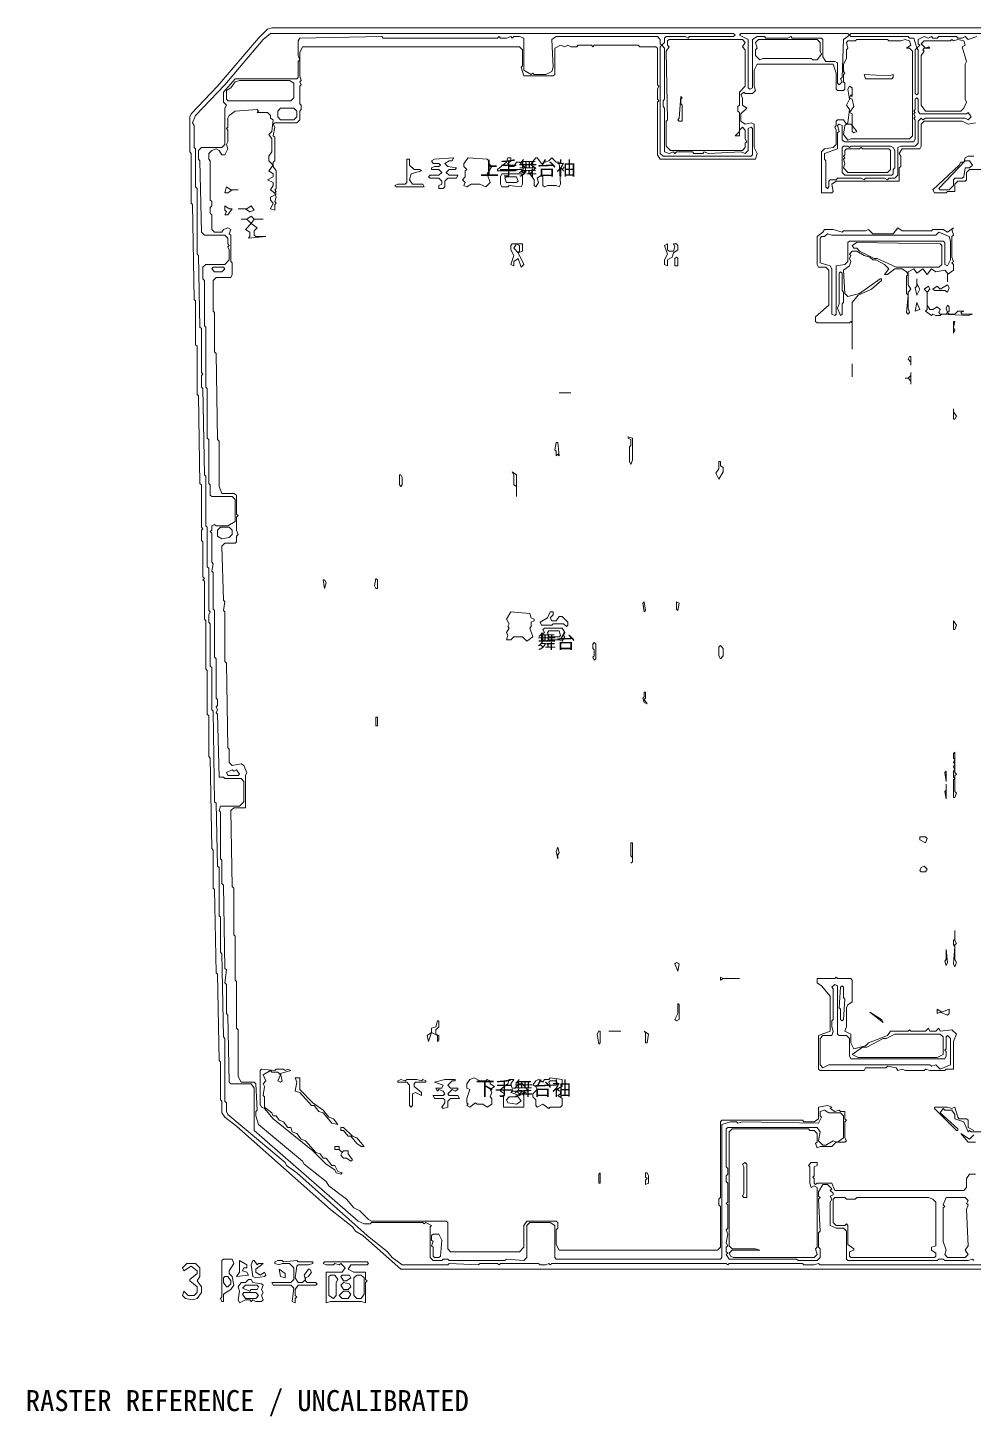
# Model space of a CAD drawing. Header units: millimetres. Extents: x -943 to 57094, y -4146 to 35497.
# Drawn here: x -943 to 26056, y -4146 to 35497 of the extents above; entities that cross this region are included whole.
import ezdxf

# ---------------------------------------------------------------- set-up
doc = ezdxf.new("R2010")
doc.units = ezdxf.units.MM
for name, color, linetype, lineweight, true_color in [('ANNOTATION', 7, 'Continuous', 18, 0x50555f), ('EDITABLE_ROOM_LABELS', 7, 'Continuous', 18, 0x50555f), ('RASTER_CONTOURS', 7, 'Continuous', 18, 0x50555f)]:
    doc.layers.add(name, color=color, linetype=linetype, lineweight=lineweight, true_color=true_color)
doc.styles.add('JAPANESE', font='msgothic.ttc')

msp = doc.modelspace()

# ---------------------------------------------------------------- linework, layer by layer
at = {"layer": 'RASTER_CONTOURS'}
for points in [[(51653, 35497), (6026, 35497), (5901, 35456), (5650, 35205), (4477, 33829), (3724, 33037), (3682, 32953), (3682, 31953), (3724, 31911), (3724, 30493), (3766, 30451), (3808, 27741), (3850, 27699), (3850, 26448), (3891, 26406), (3891, 25030), (3933, 24989), (3975, 22486), (4017, 22445), (4017, 21235), (4059, 21194), (4017, 21152), (4017, 20860), (4059, 20818), (4059, 19818), (4101, 19776), (4059, 19734), (4101, 19693), (4101, 18608), (4143, 18567), (4143, 17190), (4184, 17149), (4184, 15898), (4226, 15856), (4226, 14688), (4268, 14647), (4310, 12061), (4352, 12020), (4352, 10935), (4394, 10894), (4436, 8517), (4477, 8475), (4519, 6015), (4561, 5973), (4561, 4889), (4603, 4847), (4603, 4513), (4687, 4388), (5022, 4138), (7701, 1761), (8329, 1261), (8412, 1136), (8622, 1010), (9710, 51), (50857, 51)], [(27667, 176), (21682, 176), (21640, 218), (21514, 176), (21221, 176), (21179, 218), (19086, 218), (19044, 176), (19003, 218), (14021, 218), (13979, 176), (13938, 218), (13854, 176), (13686, 176), (13645, 218), (12556, 218), (12514, 176), (12473, 218), (11970, 218), (11928, 176), (11091, 218), (11049, 176), (9752, 176), (9459, 385), (9333, 552), (8747, 1010), (6738, 2804), (6445, 3012), (6403, 3096), (4771, 4472), (4729, 4555), (4729, 4805), (4687, 4847), (4687, 6640), (4645, 6682), (4603, 9059), (4561, 9100), (4561, 10101), (4519, 10143), (4519, 11519), (4477, 11561), (4436, 13354), (4394, 13396), (4352, 15981), (4310, 16023), (4310, 17232), (4268, 17274), (4268, 18483), (4226, 18525), (4226, 18733), (4268, 18817), (4226, 18859), (4226, 20068), (4184, 20110), (4184, 21235), (4143, 21277), (4143, 22695), (4101, 22737), (4059, 25197), (4017, 25239), (4017, 25572), (4059, 25614), (4017, 25656), (4017, 26907), (3975, 26949), (3933, 28992), (3891, 29034), (3891, 30910), (3850, 30952), (3850, 32036), (3808, 32078), (3808, 32703), (3766, 32787), (3850, 32995), (4687, 33871), (5775, 35164), (5984, 35330), (19212, 35330), (19254, 35289), (19212, 35247), (17956, 35247), (17914, 35205), (17830, 35247), (17286, 35247), (17244, 35205), (17244, 35080), (17161, 34997), (17119, 35039), (17119, 35164), (17035, 35247), (14147, 35247), (14021, 35164), (14063, 34371), (14021, 34246), (13854, 34163), (13519, 34163), (13477, 34204), (13435, 34163), (13226, 34288), (13226, 35205), (13100, 35247), (12933, 35247), (12891, 35205), (12849, 35247), (12724, 35205), (12556, 35205), (12514, 35247), (12473, 35205), (9208, 35205), (9166, 35247), (6822, 35205), (6780, 35122), (6780, 34705), (6822, 34580), (6780, 34538), (6780, 34079), (6738, 34038), (4980, 34038), (4645, 33662), (4645, 33370), (4729, 33287), (4687, 33204), (4687, 32161), (4603, 32078), (4017, 32078), (3933, 31994), (3933, 31744), (3975, 31702), (4017, 29659), (4101, 29576), (4687, 29576), (4771, 29492), (4771, 29325), (4812, 29284), (4771, 29242), (4812, 29159), (4812, 28867), (4687, 28742), (4143, 28742), (4059, 28658), (4059, 28325), (4101, 28283), (4101, 26990), (4143, 26949), (4143, 25239), (4184, 25197), (4184, 23779), (4226, 23738), (4226, 22486), (4268, 22445), (4268, 22153), (4310, 22111), (4896, 22111), (4980, 22028), (4980, 21402), (4771, 21277), (4436, 21277), (4394, 21319), (4310, 21277), (4310, 21152), (4268, 21110), (4310, 21069), (4310, 20235), (4352, 20193), (4310, 19984), (4352, 19943), (4352, 18900), (4394, 18859), (4394, 17524), (4436, 17482), (4436, 16356), (4477, 16315), (4477, 16148), (4436, 16106), (4477, 16023), (4436, 15939), (4477, 15898), (4519, 14105), (4645, 14105), (4687, 14063), (5147, 14063), (5231, 13979), (5231, 13396), (5105, 13271), (4561, 13271), (4519, 13145), (4561, 13104), (4561, 11769), (4603, 11728), (4603, 11060), (4645, 11019), (4687, 8642), (4729, 8600), (4687, 8225), (4729, 8183), (4729, 7349), (4771, 7307), (4812, 5389), (4854, 5347), (5440, 5347), (5524, 5222), (5524, 4013), (8496, 1427), (8663, 1344), (8831, 1344), (8873, 1386), (10338, 1386), (10380, 1344), (10421, 1386), (10589, 1302), (10547, 1261), (10547, 385), (10631, 302), (10882, 302), (10924, 343), (11049, 343), (11091, 302), (12682, 302), (12724, 343), (13226, 302), (13310, 385), (13310, 1302), (13393, 1386), (13979, 1386), (14105, 1302), (14105, 385), (14147, 343), (18835, 343), (18877, 385), (18877, 4180), (19128, 4263), (19296, 4263), (19337, 4221), (19463, 4263), (21640, 4221), (21723, 4388), (21682, 4430), (21682, 4555), (21807, 4597), (21933, 4513), (22268, 4513), (22351, 4430), (22351, 3804), (22184, 3679), (22058, 3721), (21849, 3596), (21765, 3596), (21640, 3721), (21682, 3971), (21598, 4096), (19044, 4096), (19003, 4055), (19003, 2970), (19044, 2929), (19044, 2762), (19003, 2720), (19003, 2553), (19044, 2512), (19044, 1970), (19003, 1928), (19044, 1886), (19044, 1219), (19003, 1177), (19044, 1052), (19003, 802), (19044, 719), (19003, 677), (19003, 552), (19044, 510), (19003, 468), (19086, 343), (21012, 343), (21054, 302), (21598, 302), (21682, 385), (21682, 635), (21640, 677), (21640, 1094), (21682, 1136), (21640, 2053), (21682, 2095), (21640, 2136), (21640, 2261), (21765, 2470), (21891, 2470), (22016, 2345), (21975, 2303), (22058, 2220), (22058, 2178), (21975, 2136), (22016, 2053), (21975, 1970), (21975, 1302), (22142, 1219), (22351, 1219), (22435, 1136), (22435, 343), (22477, 302), (25030, 302), (25072, 343), (25198, 343), (25240, 302), (25909, 302), (26035, 343), (26077, 302)], [(26160, 35247), (25909, 35164), (25826, 35247), (25742, 35205), (25616, 35205), (25574, 35247), (25072, 35247), (25030, 35205), (24905, 35205), (24863, 35247), (24779, 35205), (24654, 35247), (24486, 35164), (24486, 35039), (24528, 34997), (24444, 34913), (24360, 35205), (24235, 35205), (24193, 35247), (22561, 35247), (22519, 35289), (22561, 35330), (28923, 35330)], [(26119, 2762), (25951, 2762), (25867, 2637), (25867, 2387), (25784, 2303), (22100, 2303), (22016, 2512), (21598, 2512), (21556, 2470), (21514, 2512), (21514, 2637), (21472, 2678), (21514, 2720), (21514, 2970), (21598, 3012), (21598, 3096), (21430, 3096), (21347, 3012), (21389, 2970), (21389, 2512), (21430, 2387), (21514, 2428), (21598, 2387), (21598, 677), (21556, 635), (21598, 468), (21514, 385), (19212, 385), (19128, 427), (19086, 510), (19170, 593), (19965, 593), (19840, 635), (19170, 635), (19086, 719), (19086, 3971), (19170, 4055), (21347, 4055), (21389, 4013), (21514, 4013), (21598, 3930), (21598, 3679), (21556, 3638), (21598, 3513), (21682, 3554), (22016, 3554), (22142, 3679), (22393, 3679), (22435, 3721), (22393, 3804), (22393, 4263), (22435, 4305), (22393, 4347), (22393, 4555), (22268, 4555), (22226, 4597), (22100, 4555), (21975, 4638), (22016, 4680), (21891, 4722), (21640, 4680), (21640, 4347), (21514, 4263), (21221, 4263), (21179, 4305), (18877, 4305), (18835, 4263), (18835, 2095), (18793, 2053), (18793, 1886), (18835, 1844), (18835, 677), (18751, 593), (14231, 593), (14147, 760), (14147, 1177), (14189, 1219), (14189, 1386), (14147, 1427), (13310, 1427), (13226, 1302), (13226, 677), (13100, 552), (11133, 552), (11049, 635), (11049, 1386), (11007, 1427), (8873, 1427), (8789, 1469), (8538, 1719), (8370, 1803), (8161, 2053), (7659, 2428), (7575, 2553), (6947, 3054), (6905, 3137), (5650, 4180), (5566, 4430), (5566, 4555), (5608, 4597), (5566, 5347), (5524, 5389), (5147, 5389), (5064, 5556), (5064, 6890), (5022, 6932), (5022, 8266), (4980, 8308), (4980, 9559), (4938, 9601), (4938, 10935), (4896, 10977), (4854, 13145), (4938, 13229), (5273, 13229), (5273, 14146), (5315, 14230), (5231, 14438), (5147, 14480), (4896, 14438), (4812, 14522), (4812, 14897), (4771, 14939), (4729, 17357), (4687, 17399), (4687, 18817), (4645, 18859), (4687, 19109), (4645, 19150), (4603, 20693), (4687, 20777), (4980, 20777), (5022, 20818), (5022, 20985), (5064, 21027), (5022, 21152), (5022, 21527), (5064, 21569), (5022, 21611), (5022, 22153), (4938, 22195), (4603, 22195), (4519, 22403), (4519, 23696), (4477, 23738), (4436, 26198), (4394, 26240), (4394, 27366), (4352, 27407), (4352, 28283), (4436, 28366), (4854, 28366), (4896, 28450), (4896, 28783), (4854, 28825), (4854, 29576), (4812, 29617), (4854, 29742), (4771, 29784), (4645, 29742), (4603, 29659), (4394, 29659), (4310, 29742), (4310, 30159), (4268, 30201), (4268, 30368), (4310, 30410), (4310, 30535), (4268, 30576), (4268, 31702), (4226, 31744), (4226, 31911), (4310, 31994), (4436, 32036), (4519, 31994), (4603, 31869), (4687, 31869), (4771, 32036), (4729, 32161), (4771, 32245), (4771, 32578), (4729, 32620), (4771, 32662), (4771, 32912), (4812, 32995), (4980, 33120), (5608, 33162), (5650, 33120), (5608, 33079), (5901, 33079), (5984, 32995), (5984, 32912), (6068, 32870), (6026, 32536), (5943, 32453), (6026, 32328), (6026, 31953), (5943, 31828), (5943, 31702), (6068, 31577), (5943, 31411), (6068, 31327), (6068, 31244), (5901, 31160), (6068, 31077), (6068, 30994), (5984, 30868), (6152, 30743), (5984, 30660), (5984, 30576), (6068, 30493), (5984, 30326), (6110, 30285), (6110, 30451), (6152, 30493), (6110, 30535), (6152, 30660), (6110, 30785), (6152, 30827), (6110, 30868), (6152, 30910), (6152, 31411), (6068, 31536), (6068, 31661), (6110, 31702), (6110, 32370), (6068, 32411), (6110, 32662), (6068, 32745), (6110, 32787), (6738, 32787), (6822, 32870), (6822, 33120), (6863, 33162), (6863, 33287), (6822, 33329), (6822, 33829), (6863, 33871), (6822, 33954), (6863, 33996), (6822, 34121), (6822, 34788), (6905, 34955), (13100, 34955), (13184, 34872), (13184, 34413), (13142, 34371), (13226, 34121), (14063, 34121), (14105, 34163), (14105, 34913), (14272, 34997), (14398, 34955), (14482, 34997), (14565, 34955), (14733, 34955), (14775, 34997), (15152, 34997), (15193, 34955), (15235, 34997), (16491, 34997), (16533, 34955), (16993, 34955), (17035, 34913), (17035, 33871), (17077, 33829), (17035, 33746), (17035, 33454), (17077, 33412), (17035, 33370), (17035, 31869), (17119, 31744), (19840, 31744), (19882, 31911), (19798, 32078), (19798, 32745), (19714, 32787), (19547, 32745), (19421, 32828), (19421, 33037), (19589, 33204), (19463, 33287), (19463, 33496), (19421, 33579), (19505, 33662), (19547, 33621), (19756, 33621), (19840, 33704), (19798, 33829), (19798, 34288), (19882, 34455), (22058, 34455), (22142, 34204), (22142, 33746), (22184, 33704), (22351, 33704), (22393, 33746), (22393, 33913), (22351, 33954), (22351, 34163), (22393, 34204), (22351, 34246), (22351, 34455), (22435, 34621), (22435, 34872), (22477, 34913), (22435, 35080), (22477, 35122), (22686, 35122), (22728, 35164), (23607, 35164), (23649, 35122), (23984, 35122), (24109, 35164), (24235, 35122), (24277, 34997), (24151, 34913), (24235, 34913), (24319, 34830), (24319, 32411), (24235, 32328), (22561, 32328), (22477, 32286), (22351, 32453), (22393, 32703), (22435, 32745), (22561, 32745), (22602, 32703), (22602, 32536), (22644, 32495), (22728, 32536), (22602, 32703), (22602, 33037), (22519, 33079), (22644, 33245), (22602, 33454), (22519, 33496), (22561, 33579), (22602, 33537), (22602, 33787), (22519, 33829), (22477, 33746), (22519, 33454), (22435, 33287), (22519, 33162), (22477, 32787), (22435, 32745), (22351, 32870), (22184, 32870), (22142, 32828), (22142, 32703), (22100, 32662), (22142, 32578), (22142, 32161), (22058, 32078), (21807, 32036), (21723, 31953), (21723, 30785), (22016, 30785), (22058, 30827), (22016, 31035), (22142, 31119), (23942, 31119), (23942, 31494), (23984, 31536), (23984, 31828), (23942, 31911), (24026, 32036), (24528, 32036), (24570, 32119), (24570, 32745), (24654, 32828), (25742, 32828), (25909, 32745), (26119, 32787)], [(26077, 31828), (25909, 31828), (25826, 31786), (25784, 31661), (25700, 31661), (25658, 31577), (24905, 30868), (24947, 30785), (25281, 30785), (25323, 30827), (25533, 30827), (25533, 31035), (25616, 31119), (25826, 31119), (25867, 31160), (25867, 31369), (25951, 31452), (28588, 31452)], [(26077, 4013), (25909, 4096), (25909, 4305), (25867, 4347), (25658, 4347), (25616, 4388), (25533, 4680), (25449, 4638), (25323, 4680), (24947, 4680), (24947, 4638), (25574, 4013), (25616, 4013), (25616, 4055), (25114, 4513), (25198, 4638), (25240, 4597), (25449, 4597), (25533, 4472), (25533, 4347), (25784, 4263), (25909, 3971), (25951, 4013), (25993, 3971), (27416, 3971)], [(26077, 3888), (25951, 3763), (25700, 3930), (25909, 3679), (26119, 3679)]]:
    msp.add_lwpolyline(points, dxfattribs=at)
for points in [[(19379, 35289), (19421, 35330), (22477, 35330), (22519, 35289), (22351, 35164), (22309, 34079), (22268, 34038), (22309, 33954), (22226, 33871), (22184, 33913), (22184, 34496), (22100, 34538), (21849, 34538), (21765, 34663), (21765, 35164), (21723, 35205), (20886, 35205), (20844, 35247), (20761, 35205), (20133, 35205), (20091, 35247), (19882, 35247), (19756, 35164), (19756, 33787), (19672, 33746), (19630, 33787), (19630, 35164)], [(17161, 34997), (17244, 34913), (17244, 33454), (17203, 33412), (17203, 33245), (17244, 33204), (17244, 31953), (17370, 31911), (17496, 31953), (17537, 31911), (17579, 31953), (18040, 31953), (18082, 31911), (18333, 31911), (18375, 31953), (18500, 31911), (19421, 31953), (19547, 31911), (19630, 31994), (19630, 32620), (19714, 32662), (19756, 32620), (19756, 31869), (19714, 31828), (17203, 31828), (17119, 31911), (17119, 34955)], [(17370, 35164), (19463, 35164), (19547, 35080), (19463, 34955), (19547, 34872), (19547, 33829), (19379, 33662), (19379, 33287), (19337, 33245), (19337, 33120), (19379, 33079), (19379, 32536), (19254, 32411), (19379, 32411), (19379, 32578), (19463, 32662), (19547, 32578), (19547, 32328), (19589, 32245), (19547, 32203), (19547, 32078), (19463, 31994), (17412, 31994), (17286, 32119), (17286, 32828), (17328, 32870), (17286, 34830), (17370, 34955), (17328, 34997), (17328, 35122)], [(19840, 35080), (19923, 35164), (21598, 35164), (21682, 35080), (21682, 34830), (21723, 34747), (21598, 34580), (21472, 34580), (21430, 34621), (20049, 34621), (19965, 34580), (19840, 34705), (19840, 34872), (19882, 34913)], [(24444, 34913), (24486, 34872), (24486, 33621), (24444, 33579), (24402, 33621), (24402, 34872)], [(25784, 35122), (25826, 34997), (25742, 34955), (25867, 34538), (25826, 34455), (25826, 33454), (25867, 33370), (25784, 33204), (25700, 33120), (24695, 33120), (24570, 33287), (24570, 34705), (24654, 34830), (24612, 34872), (24654, 34913), (24821, 34913), (24779, 34955), (24695, 34913), (24570, 35039), (24654, 35122), (25407, 35122), (25449, 35164), (25491, 35122), (25616, 35164)], [(22937, 34163), (22979, 34038), (23733, 34038), (23774, 34079), (23774, 34163), (23649, 34121)], [(4729, 33704), (4854, 33787), (4980, 33954), (5105, 33996), (6529, 33996), (6654, 33913), (6654, 33496), (6570, 33412), (4771, 33412), (4729, 33454)], [(17705, 33537), (17663, 32912), (17621, 32870), (17663, 32828), (17747, 32828), (17747, 33287), (17705, 33329), (17705, 33454), (17747, 33496)], [(25993, 32953), (25909, 32870), (25826, 32912), (24695, 32912), (24612, 32870), (24570, 32912), (24486, 32828), (24486, 32203), (24402, 32119), (23984, 32119), (23900, 32078), (23900, 31285), (23816, 31202), (23649, 31202), (23607, 31160), (23523, 31202), (22979, 31202), (22937, 31160), (22854, 31202), (22184, 31202), (22142, 31160), (21975, 31160), (21933, 31119), (21933, 30952), (21891, 30910), (21849, 30952), (21849, 31702), (21807, 31744), (21807, 31911), (22184, 32036), (22184, 32495), (22226, 32536), (22184, 32703), (22226, 32745), (22309, 32703), (22309, 32286), (22393, 32245), (24360, 32245), (24402, 32328), (24402, 32870), (24360, 32912), (24402, 32953), (24360, 33037), (24402, 33079), (24360, 33120), (24402, 33162), (24402, 33454), (24444, 33496), (24486, 33454), (24486, 33120), (24528, 33037), (25867, 33037), (25909, 33079)], [(6194, 33120), (6277, 33204), (6654, 33204), (6738, 33120), (6738, 32953), (6654, 32870), (6277, 32870), (6194, 32953)], [(22309, 32078), (22309, 31369), (22393, 31285), (23733, 31285), (23774, 31327), (23774, 31452), (23816, 31494), (23816, 31994), (23774, 32078), (23691, 32119), (22561, 32119), (22519, 32078), (22477, 32119), (22351, 32119)], [(9877, 31744), (9877, 31077), (9835, 31035), (9626, 31035), (9542, 30994), (9584, 30952), (10380, 30952), (10338, 31035), (10045, 31035), (9961, 31160), (10003, 31327), (10296, 31411), (10254, 31452), (10087, 31452), (9961, 31577), (9961, 31744)], [(11217, 31786), (10673, 31744), (10589, 31702), (10631, 31619), (10798, 31619), (10840, 31577), (10798, 31536), (10673, 31536), (10589, 31494), (10589, 31452), (10798, 31452), (10882, 31369), (10798, 31285), (10547, 31285), (10505, 31244), (10547, 31202), (10798, 31202), (10882, 31119), (10882, 31035), (10798, 30994), (10798, 30910), (10924, 30910), (10966, 30952), (10966, 31119), (11049, 31202), (11300, 31202), (11342, 31285), (11091, 31285), (11007, 31369), (11091, 31452), (11259, 31452), (11300, 31494), (11049, 31536), (10966, 31619), (11091, 31702), (11175, 31702)], [(11635, 31786), (11510, 31619), (11510, 31536), (11594, 31452), (11552, 31411), (11552, 31244), (11468, 31160), (11552, 31077), (11510, 30994), (11594, 30952), (11719, 31035), (11970, 31035), (12138, 30952), (12263, 31077), (12180, 31327), (12305, 31536), (12221, 31619), (12221, 31702), (12180, 31744)], [(12473, 31452), (12473, 31411), (12975, 31411), (13017, 31452), (13142, 31452), (13226, 31369), (13268, 31411), (13268, 31494), (13100, 31661), (13017, 31661), (12933, 31536), (12807, 31536), (12766, 31619), (12849, 31702), (12849, 31786), (12766, 31786), (12724, 31661)], [(13561, 31786), (13435, 31619), (13435, 31577), (13561, 31494), (13393, 31327), (13519, 31160), (13519, 30994), (13561, 30952), (13645, 31077), (13603, 31202), (13728, 31285), (13770, 31244), (13770, 30994), (13812, 30952), (13896, 30994), (14147, 30994), (14231, 30952), (14272, 31035), (14231, 31661), (14147, 31661), (14021, 31786), (13938, 31702), (13728, 31619), (13603, 31786)], [(22393, 31994), (22435, 32036), (22812, 32036), (22854, 32078), (22895, 32036), (23649, 32036), (23691, 31994), (23691, 31452), (23607, 31369), (22477, 31369), (22351, 31494), (22393, 31619), (22351, 31744), (22393, 31786), (22351, 31828), (22393, 31869)], [(12598, 31327), (12556, 31244), (12556, 31035), (12598, 30952), (12766, 30952), (12807, 30994), (13142, 30952), (13184, 31035), (13184, 31285), (13142, 31327)], [(26035, 31577), (25951, 31494), (25826, 31494), (25784, 31244), (25742, 31202), (25533, 31202), (25491, 31160), (25491, 30994), (25365, 30868), (25114, 30868), (25072, 30910), (25826, 31702), (25951, 31702)], [(4687, 30785), (4771, 30785), (4896, 30868), (5064, 30868), (4854, 30868), (4729, 30952)], [(12682, 31202), (12724, 31244), (13017, 31244), (13059, 31119), (13017, 31077), (12724, 31077)], [(4687, 30410), (4687, 30285), (4729, 30243), (4687, 30159), (4771, 30159), (4896, 30326), (4812, 30326)], [(5524, 30285), (5440, 30410), (5315, 30326), (5064, 30326), (5273, 30326), (5398, 30243)], [(5147, 30034), (5315, 30034), (5440, 29909), (5273, 29742), (5398, 29659), (5398, 29534), (5357, 29492), (5859, 29534), (5566, 29534), (5524, 29576), (5524, 29701), (5608, 29784), (5440, 29909), (5524, 30034), (5775, 30034), (5524, 30034), (5440, 30118), (5315, 30034)], [(25491, 29784), (25323, 29659), (25198, 29742), (24905, 29742), (24863, 29701), (24026, 29701), (23900, 29784), (23774, 29617), (23188, 29617), (23063, 29742), (22979, 29701), (22351, 29701), (22309, 29659), (22058, 29742), (21807, 29742), (21765, 29659), (21598, 29534), (21598, 28742), (21640, 28658), (21849, 28658), (21933, 28575), (21933, 27574), (21556, 27240), (21556, 27115), (21598, 27074), (22519, 27074), (22561, 27115), (22602, 27074), (22602, 26323), (22602, 27657), (22770, 27866), (23147, 28033), (23440, 28283), (23440, 28325), (23398, 28325), (22812, 27908), (22477, 27824), (22393, 27908), (22351, 28575), (22519, 28700), (22561, 28825), (22519, 28908), (22561, 28992), (22519, 29034), (22602, 29117), (22728, 29117), (22937, 28992), (23105, 28950), (23188, 28867), (23272, 28867), (23523, 28742), (23649, 28617), (23523, 28450), (23607, 28450), (23816, 28617), (24026, 28617), (24151, 28533), (24193, 28450), (24151, 28408), (24151, 27908), (24193, 27866), (24151, 27366), (24193, 27324), (24235, 27366), (24193, 27491), (24193, 27949), (24277, 28033), (24193, 28158), (24193, 28533), (24360, 28617), (24444, 28491), (24612, 28617), (24737, 28450), (24863, 28617), (24988, 28533), (25240, 28575), (25323, 28491), (25323, 28241), (25323, 28450), (25491, 28575), (25491, 28742), (25449, 28783), (25491, 28825), (25449, 28950), (25449, 29534), (25491, 29576), (25449, 29742)], [(25365, 29534), (25407, 29409), (25407, 28867), (25323, 28700), (25240, 28742), (25240, 29367), (25198, 29409), (22519, 29409), (22477, 29367), (22477, 28825), (22393, 28742), (22142, 28700), (22142, 27324), (22100, 27282), (22016, 27324), (22016, 28617), (21975, 28700), (21682, 28783), (21682, 29492), (21723, 29534), (21807, 29534), (21891, 29617), (22016, 29576), (24988, 29576), (25072, 29659)], [(22602, 29284), (22728, 29367), (25114, 29325), (25156, 29284), (25156, 28742), (25072, 28658), (23858, 28658), (23314, 28908), (23230, 28908), (22812, 29117), (22728, 29200), (22644, 29200)], [(12891, 29325), (12849, 29284), (12849, 29159), (12933, 28992), (12849, 28742), (12933, 28700), (12933, 28825), (13059, 28908), (13142, 28658), (13226, 28742), (13059, 29075), (13184, 29117), (13184, 29325)], [(13017, 29325), (13100, 29284), (13100, 29117), (13059, 29075), (12933, 29200)], [(17579, 29325), (17496, 29325), (17537, 29242), (17496, 29117), (17370, 29117), (17328, 29159), (17328, 29325), (17244, 29284), (17328, 29034), (17244, 28867), (17244, 28742), (17328, 28700), (17328, 28867), (17454, 28950), (17496, 29075), (17621, 29159), (17621, 29284)], [(17579, 28950), (17537, 28908), (17537, 28700), (17621, 28700), (17621, 28908)], [(4310, 28617), (4352, 28658), (4645, 28658), (4687, 28617), (4603, 28533), (4394, 28533)], [(22268, 28533), (22309, 28491), (22309, 27991), (22351, 27949), (22351, 27657), (22309, 27616), (22309, 27324), (22268, 27282), (22184, 27491), (22226, 27616), (22226, 28491)], [(24444, 28325), (24444, 28116), (24402, 28074), (24444, 27866), (24528, 28033), (24444, 28200)], [(25365, 28074), (25323, 28158), (25114, 28033), (25030, 28116), (24905, 28033), (24947, 27991), (25240, 27991), (25323, 27949)], [(24654, 28033), (24737, 27949), (24737, 27449), (24695, 27407), (24863, 27282), (24905, 27324), (24988, 27282), (25114, 27282), (25156, 27324), (25909, 27282), (26035, 27324), (25742, 27324), (25700, 27366), (25784, 27407), (25616, 27407), (25533, 27324), (25365, 27324), (25323, 27366), (25365, 27407), (25365, 27532), (25323, 27574), (25281, 27491), (25323, 27366), (25281, 27324), (25114, 27324), (25072, 27366), (25114, 27449), (25030, 27532), (24905, 27449), (24821, 27449), (24737, 27574), (24737, 27949), (24821, 28033), (24779, 28116)], [(24444, 27657), (24402, 27407), (24528, 27449)], [(25533, 27115), (25491, 27115), (25491, 26782), (25533, 26865), (25491, 26949)], [(22602, 25906), (22602, 25531)], [(24235, 26114), (24193, 26031), (24277, 25948), (24277, 25864), (24277, 26114)], [(24277, 25656), (24277, 25572), (24193, 25489), (24109, 25489), (24193, 25489), (24277, 25406), (24277, 25322)], [(14231, 25072), (14565, 25072)], [(25491, 24613), (25491, 24321), (25533, 24321), (25574, 24405), (25491, 24530)], [(16198, 23821), (16198, 23779), (16282, 23738), (16282, 23571), (16240, 23529), (16240, 23112), (16282, 23029), (16324, 23154), (16324, 23779)], [(14147, 23654), (14105, 23446), (14147, 23404), (14147, 23279), (14189, 23321), (14231, 23279), (14189, 23654)], [(18835, 23112), (18793, 23112), (18793, 22904), (18710, 22778), (18793, 22612), (18919, 22820), (18919, 22945), (18835, 22987)], [(9668, 22737), (9668, 22445), (9710, 22403), (9752, 22445), (9752, 22653), (9710, 22737)], [(12891, 22820), (12933, 22737), (12933, 22445), (13017, 22403), (13017, 22111), (13017, 22737)], [(4477, 21152), (4561, 21235), (4812, 21235), (4896, 21152), (4896, 21027), (4812, 20944), (4603, 20902), (4477, 20985)], [(7491, 19734), (7533, 19484), (7575, 19651), (7533, 19734)], [(8998, 19776), (8956, 19567), (8998, 19484), (9040, 19484), (9040, 19734)], [(16658, 19109), (16617, 19067), (16658, 18817), (16700, 18859)], [(17579, 19109), (17579, 18900), (17621, 18859), (17663, 19067)], [(12849, 18817), (12724, 18608), (12807, 18483), (12766, 18400), (12807, 18358), (12724, 18233), (12766, 18150), (12724, 18024), (12849, 18024), (12933, 18108), (13184, 18108), (13310, 17983), (13477, 18108), (13393, 18358), (13435, 18400), (13435, 18525), (13519, 18567), (13519, 18608), (13435, 18650), (13393, 18775)], [(13686, 18525), (13728, 18441), (14021, 18441), (14063, 18483), (14356, 18483), (14440, 18400), (14482, 18441), (14482, 18525), (14314, 18692), (14231, 18692), (14147, 18567), (14021, 18567), (13979, 18650), (14063, 18733), (14063, 18817), (13979, 18817), (13896, 18650)], [(13770, 18316), (13812, 18233), (13770, 18191), (13770, 18024), (13812, 17983), (13938, 18024), (14231, 18024), (14314, 17983), (14398, 18108), (14356, 18150), (14398, 18233), (14314, 18358), (13812, 18358)], [(13896, 18233), (13938, 18275), (14231, 18275), (14272, 18150), (14231, 18108), (13938, 18108)], [(25491, 18567), (25491, 18316), (25533, 18316), (25574, 18441)], [(15235, 17941), (15193, 17899), (15193, 17774), (15235, 17733), (15235, 17566), (15193, 17524), (15235, 17441), (15277, 17482), (15277, 17899)], [(18835, 17858), (18793, 17816), (18793, 17566), (18835, 17482), (18919, 17566), (18919, 17774)], [(16658, 16523), (16658, 16398), (16617, 16356), (16658, 16231), (16742, 16190), (16658, 16315), (16700, 16356), (16700, 16523)], [(8998, 15814), (8998, 15564), (9040, 15564), (9040, 15814)], [(25533, 14814), (25491, 14772), (25491, 14647), (25533, 14605), (25491, 14522), (25533, 14480), (25491, 14396), (25533, 14313), (25491, 14271), (25491, 14105), (25533, 14063), (25491, 14021), (25491, 13521), (25533, 13521), (25574, 13646), (25533, 13688), (25533, 14146), (25574, 14188), (25533, 14230)], [(4729, 14230), (4896, 14313), (4938, 14271), (5022, 14313), (5105, 14188), (5064, 14146), (4771, 14146)], [(25281, 14271), (25240, 14230), (25281, 13979)], [(25281, 13896), (25281, 13729), (25240, 13688), (25281, 13479)], [(24528, 12395), (24528, 12311), (24695, 12228), (24737, 12353), (24695, 12395)], [(14189, 12103), (14147, 11978), (14189, 11769), (14189, 11894), (14231, 11936)], [(16324, 12228), (16282, 12228), (16282, 11853), (16324, 11811), (16324, 11686), (16282, 11644), (16324, 11686)], [(24737, 11477), (24654, 11561), (24570, 11519), (24528, 11436), (24570, 11394), (24695, 11394)], [(25533, 9726), (25533, 9476), (25491, 9434), (25491, 9309), (25533, 9267), (25491, 8767), (25533, 8683), (25574, 8809), (25533, 8892), (25533, 9309), (25574, 9351), (25533, 9434)], [(25281, 9184), (25281, 8892), (25240, 8850), (25281, 8725), (25323, 8809)], [(17579, 8809), (17537, 8767), (17621, 8558), (17663, 8767)], [(18835, 8392), (18835, 8308), (18919, 8350), (19379, 8350), (18919, 8350)], [(21598, 8350), (21598, 8225), (21723, 8141), (21975, 7849), (21975, 6849), (21640, 6723), (21640, 5764), (21682, 5723), (22937, 5723), (22979, 5806), (23565, 5806), (23607, 5848), (23858, 5806), (23900, 5723), (24026, 5764), (24109, 5723), (24654, 5723), (24695, 5764), (24821, 5723), (25240, 5723), (25281, 5764), (25491, 5764), (25491, 6557), (25574, 6765), (25449, 6890), (25114, 6849), (25072, 6932), (24988, 6849), (24821, 6849), (24779, 6932), (24695, 6849), (24277, 6849), (24235, 6890), (24193, 6849), (23691, 6849), (23607, 6723), (23063, 6515), (22979, 6432), (22644, 6348), (22561, 6515), (22561, 6765), (22393, 6849), (22435, 6974), (22435, 7516), (22477, 7599), (22602, 7683), (22602, 8308), (22561, 8350), (22184, 8350), (22142, 8392), (22100, 8350)], [(22016, 8100), (22100, 8183), (22184, 8141), (22184, 6765), (22226, 6723), (22435, 6723), (22519, 6640), (22519, 6140), (22561, 6056), (25240, 6056), (25281, 6140), (25281, 6265), (25240, 6306), (25281, 6348), (25281, 6682), (25323, 6723), (25407, 6640), (25407, 5889), (25114, 5764), (24988, 5889), (24863, 5848), (24821, 5889), (21933, 5889), (21765, 5806), (21682, 5889), (21682, 6640), (21765, 6723), (22016, 6723), (22058, 6849), (22016, 6974), (22016, 7141), (22058, 7182), (22058, 8058)], [(22309, 8141), (22351, 8100), (22351, 7808), (22393, 7766), (22351, 7182), (22309, 7141), (22268, 7182), (22268, 7474), (22226, 7516), (22268, 8100)], [(17621, 7641), (17621, 7349), (17537, 7182), (17579, 7141), (17663, 7182), (17663, 7599)], [(10798, 7141), (10756, 7141), (10714, 6974), (10589, 6932), (10589, 6807), (10463, 6723), (10505, 6557), (10589, 6807), (10756, 6723), (10756, 6557), (10798, 6598), (10798, 6723), (10714, 6765), (10714, 6890), (10798, 6974)], [(23105, 7391), (23481, 7099), (23440, 7182)], [(25030, 7474), (25030, 7349), (25114, 7391), (25323, 7307), (25365, 7349), (25365, 7474), (25156, 7391)], [(15403, 6849), (15361, 6849), (15319, 6765), (15361, 6473), (15403, 6515)], [(15654, 6849), (15989, 6849)], [(16658, 6849), (16700, 6807), (16700, 6515), (16742, 6515), (16784, 6765)], [(22602, 6181), (22895, 6390), (23021, 6390), (23481, 6640), (23565, 6640), (23816, 6765), (25114, 6765), (25198, 6682), (25198, 6181), (25030, 6098), (22770, 6098)], [(5733, 5764), (5691, 5723), (5691, 4764), (5733, 4680), (5817, 4638), (6068, 4347), (7198, 3429), (7575, 3054), (7826, 2887), (7868, 2804), (7994, 2762), (8036, 2804), (7910, 2845), (7826, 3012), (7742, 3012), (7575, 3221), (7491, 3221), (7408, 3346), (7282, 3387), (6989, 3721), (6863, 3763), (6738, 3930), (6612, 3971), (6570, 4096), (6487, 4096), (6361, 4263), (6236, 4305), (6152, 4430), (6068, 4430), (6026, 4513), (5817, 4680), (5817, 4972), (5775, 5014), (5817, 5264), (5775, 5347), (5859, 5431), (5775, 5598), (5984, 5723), (6026, 5681), (6194, 5681), (6277, 5598), (6194, 5431), (6277, 5389), (6319, 5431), (6277, 5639), (6570, 5723), (6487, 5764), (6403, 5723), (6361, 5764), (6152, 5764), (6110, 5723)], [(6696, 5514), (6738, 5389), (6696, 5139), (6822, 5097), (7156, 4722), (7240, 4722), (7366, 4555), (7491, 4513), (7742, 4221), (7910, 4180), (7784, 4347), (7659, 4388), (7491, 4597), (7198, 4805), (6822, 5181), (6822, 5514)], [(10338, 5472), (10296, 5431), (10170, 5472), (9877, 5472), (9835, 5431), (9710, 5472), (9626, 5431), (9626, 5389), (9877, 5389), (9961, 5306), (9961, 4722), (10003, 4680), (10045, 4722), (10045, 5055), (10128, 5097), (10296, 5014), (10296, 5097), (10087, 5264), (10087, 5347), (10128, 5389), (10421, 5389), (10421, 5431)], [(11259, 5472), (10966, 5472), (10673, 5389), (10924, 5306), (10882, 5222), (10714, 5222), (10756, 5139), (10798, 5181), (10924, 5139), (10966, 5055), (10924, 5014), (10631, 5014), (10673, 4930), (10924, 4930), (10966, 4889), (10966, 4805), (10882, 4680), (10924, 4638), (11049, 4680), (11049, 4847), (11133, 4930), (11384, 4930), (11342, 5014), (11091, 5014), (11049, 5055), (11175, 5181), (11259, 5139), (11342, 5181), (11342, 5222), (11133, 5222), (11049, 5306), (11175, 5431), (11259, 5431)], [(11677, 5472), (11594, 5347), (11594, 5222), (11677, 5181), (11594, 4930), (11594, 4805), (11635, 4764), (11594, 4722), (11677, 4680), (11845, 4805), (11887, 4764), (12054, 4764), (12180, 4680), (12305, 4764), (12305, 4930), (12263, 4972), (12305, 5097), (12263, 5181), (12389, 5264), (12263, 5347), (12263, 5431), (12180, 5472), (12138, 5431), (11970, 5431), (11803, 5514)], [(12807, 5472), (12766, 5347), (12556, 5181), (12556, 5139), (12682, 5055), (12640, 5014), (12640, 4680), (13226, 4680), (13226, 5014), (13184, 5055), (13352, 5139), (13184, 5347), (13059, 5347), (12975, 5222), (12891, 5222), (12849, 5347), (12933, 5472)], [(14314, 5472), (13979, 5514), (13938, 5472), (13812, 5472), (13770, 5389), (13645, 5472), (13561, 5431), (13477, 5306), (13561, 5264), (13603, 5181), (13477, 5055), (13477, 4972), (13561, 4889), (13561, 4722), (13603, 4680), (13770, 4764), (13938, 4638), (13979, 4680), (14272, 4680), (14314, 4722), (14314, 4930), (14189, 5014), (14272, 5055), (14272, 5139), (14147, 5181), (14314, 5264)], [(13938, 5389), (13979, 5431), (14147, 5431), (14189, 5347), (14147, 5306), (13979, 5306)], [(12724, 4889), (12807, 4972), (13059, 4972), (13142, 4847), (13017, 4764), (12766, 4805)], [(12849, 5097), (12891, 5139), (13184, 5139), (13226, 5097), (13100, 5014)], [(7994, 4096), (7994, 4013), (8077, 4013), (8203, 3846), (8287, 3846), (8454, 3638), (8580, 3554), (8663, 3554), (8454, 3804), (8329, 3846), (8077, 4096)], [(7826, 3554), (7826, 3471), (7952, 3471), (8036, 3387), (7994, 3304), (8077, 3221), (8161, 3221), (8287, 3137), (8329, 3179), (8203, 3346), (8203, 3429), (8077, 3429), (8036, 3387), (7952, 3471), (7952, 3554)], [(15403, 2804), (15361, 2762), (15361, 2512), (15403, 2512)], [(16700, 2804), (16700, 2678), (16742, 2637), (16700, 2595), (16700, 2470), (16784, 2512), (16784, 2720), (16742, 2804)], [(19547, 3096), (19463, 3054), (19505, 2970), (19505, 2220), (19463, 2136), (19505, 2095), (19589, 2095), (19589, 3054)], [(22058, 2053), (22100, 2095), (22393, 2095), (22435, 2053), (22686, 2053), (22728, 2095), (24779, 2095), (24905, 2053), (24988, 1970), (24988, 719), (24863, 677), (24863, 593), (24988, 510), (24988, 427), (24947, 385), (22561, 385), (22519, 427), (22519, 552), (22644, 593), (22644, 635), (22477, 760), (22477, 1302), (22435, 1344), (22393, 1302), (22142, 1302), (22058, 1386)], [(25281, 2095), (25826, 2095), (25909, 2011), (25867, 1928), (25909, 1886), (25867, 1761), (25909, 719), (25826, 593), (25909, 468), (25826, 385), (25323, 385), (25240, 468), (25281, 593), (25198, 844), (25198, 1803), (25240, 1844), (25198, 1886)], [(10631, 1052), (10798, 1052), (10882, 885), (10840, 427), (10798, 385), (10673, 385), (10631, 427), (10631, 677), (10589, 719), (10631, 844), (10589, 885), (10589, 1010)], [(3598, 218), (3473, 93), (3515, 10), (3724, 135), (3891, 10), (3891, -74), (3682, -241), (3682, -282), (3891, -449), (3891, -616), (3808, -699), (3640, -699), (3515, -574), (3473, -699), (3557, -783), (3766, -824), (3891, -783), (4017, -616), (4017, -449), (3891, -282), (3975, -157), (3975, 93), (3850, 218)], [(4896, 343), (4645, 343), (4603, 302), (4603, -741), (4561, -783), (4603, -866), (4645, -866), (4645, -658), (4854, -532), (4938, -407), (4896, -157), (4812, -74), (4812, 10), (4938, 218)], [(5105, 302), (5105, -32), (5022, -157), (5357, -115), (5315, -32), (5189, 10), (5231, 93), (5315, 93), (5315, 176)], [(5482, 302), (5440, 176), (5482, -157), (5566, -199), (5817, -157), (5859, -115), (5817, -32), (5691, -115), (5566, -32), (5566, 51), (5775, 218), (5650, 218), (5608, 176), (5524, 302)], [(6194, 302), (6110, 260), (6110, 218), (6236, 176), (6319, 218), (6529, 218), (6654, 93), (6654, -241), (6570, -324), (6026, -324), (6068, -407), (6570, -407), (6654, -491), (6612, -866), (6696, -908), (6696, -783), (6738, -741), (6696, -699), (6696, -532), (6780, -407), (7282, -407), (7324, -366), (7282, -324), (7031, -324), (6989, -282), (6989, -199), (7073, -157), (7156, -32), (7115, 51), (7073, 51), (6947, -115), (6989, -241), (6905, -324), (6780, -324), (6696, -199), (6738, 135), (6780, 176), (7073, 176), (7198, 218), (7198, 260), (6780, 260), (6738, 302), (6361, 260), (6319, 302)], [(6236, 51), (6277, -157), (6403, -199), (6403, -74)], [(7491, 218), (7575, 176), (7784, 176), (7826, 218), (7952, 176), (7994, 218), (8119, 93), (8036, -32), (7575, -32), (7575, -908), (7701, -866), (8580, -866), (8705, -908), (8705, -324), (8747, -282), (8705, -241), (8705, -32), (8370, -32), (8203, 51), (8287, 176), (8747, 176), (8789, 218), (8747, 260), (7533, 260)], [(4687, -157), (4771, -157), (4854, -282), (4854, -366), (4771, -449), (4729, -449), (4645, -324), (4645, -199)], [(5064, -449), (5105, -574), (5064, -824), (5105, -908), (5273, -824), (5398, -824), (5440, -866), (5482, -824), (5566, -866), (5733, -866), (5775, -824), (5733, -699), (5775, -616), (5733, -532), (5775, -407), (5733, -366), (5482, -324), (5440, -241), (5357, -241), (5273, -324), (5147, -324)], [(7701, -115), (7826, -115), (7910, -241), (7868, -324), (7868, -699), (7784, -783), (7659, -699), (7659, -157)], [(7994, -157), (8036, -115), (8245, -115), (8287, -199), (8161, -282), (8077, -282)], [(7994, -407), (8077, -324), (8245, -366), (8287, -449), (8203, -532), (8077, -532)], [(8454, -115), (8580, -115), (8663, -199), (8663, -658), (8580, -783), (8454, -783), (8370, -699), (8370, -199)], [(5189, -491), (5273, -407), (5608, -407), (5650, -449), (5608, -532), (5440, -532), (5398, -574)], [(5189, -658), (5231, -616), (5566, -616), (5650, -699), (5566, -783), (5273, -783)], [(7952, -699), (8077, -574), (8203, -574), (8287, -658), (8203, -783), (8036, -783)]]:
    msp.add_lwpolyline(points, close=True, dxfattribs=at)

# ---------------------------------------------------------------- texts
at = {"layer": 'ANNOTATION', "style": 'JAPANESE'}
msp.add_text('RASTER REFERENCE / UNCALIBRATED', height=600, dxfattribs=at).set_placement((-1000, -4000))
at = {"layer": 'EDITABLE_ROOM_LABELS', "style": 'JAPANESE'}
for s, p in [('上手舞台袖', (11970, 31285)), ('舞台', (13603, 17774)), ('下手舞台袖', (11845, 5014))]:
    msp.add_text(s, height=400, dxfattribs=at).set_placement(p)

doc.saveas('drawing.dxf')
